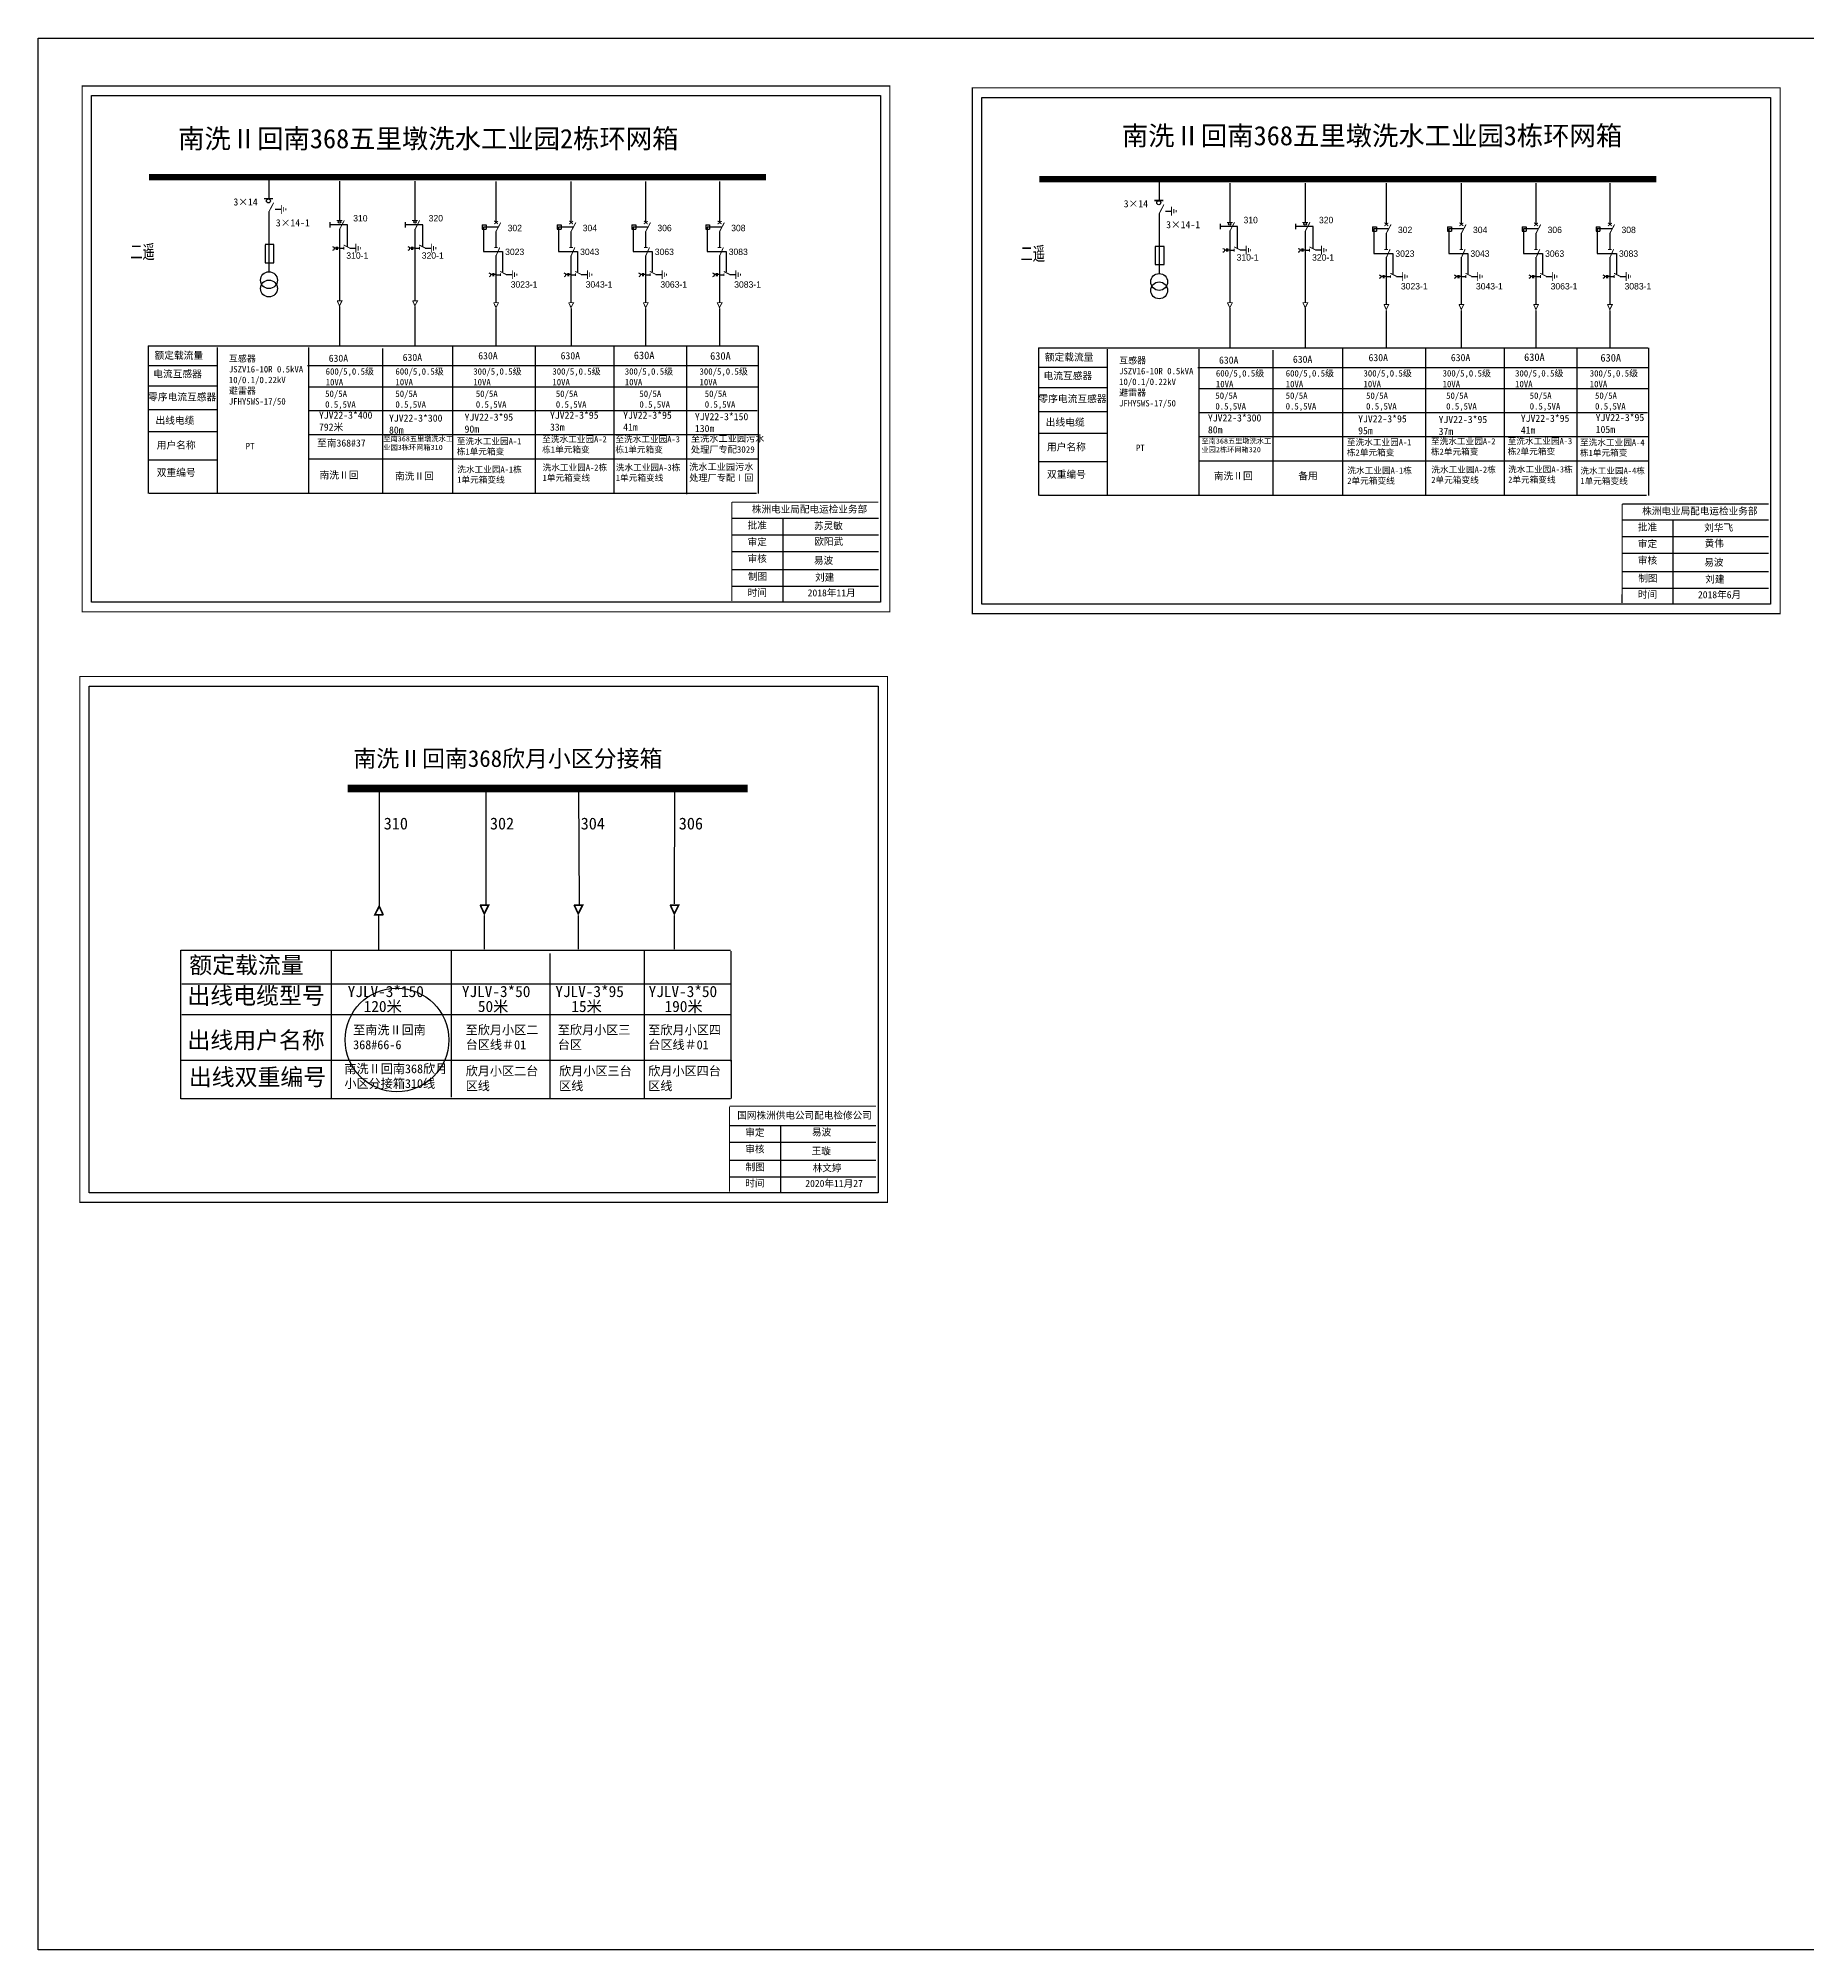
# Model space of a CAD drawing. Extents: x -194 to 226, y -192 to 105.
# Drawn here: x -194.2 to 80.7, y -191.9 to 105.1 of the extents above; entities that cross this region are included whole.
import ezdxf

# ---------------------------------------------------------------- set-up
doc = ezdxf.new("R2010")
doc.units = 0
doc.header["$LTSCALE"] = 0.774411
doc.linetypes.add('ACAD_ISO02W100', pattern=[15, 12, -3])
doc.linetypes.add('CENTER', pattern=[50.8, 31.75, -6.35, 6.35, -6.35])
doc.layers.get('0').update_dxf_attribs({"linetype": 'CONTINUOUS'})
for name, color, linetype in [('1', 7, 'CONTINUOUS'), ('2', 7, 'CONTINUOUS'), ('3', 7, 'CONTINUOUS')]:
    doc.layers.add(name, color=color, linetype=linetype)
doc.styles.add('HZ', font='')
doc.styles.add('hztxt_txtstyle_0.00_0_0', font='simkai.ttf')
doc.styles.add('hztxt_txtstyle_1.80_0_0', font='', dxfattribs={"height": 1.8, "bigfont": 'hztxt.shx'})
doc.styles.add('hztxt_txtstyle_2.70_0_0', font='simkai.ttf', dxfattribs={"height": 2.7})
doc.styles.get("Standard").update_dxf_attribs({"font": '', "height": 2.5})
doc.styles.add('字体', font='', dxfattribs={"height": 2.5})
doc.styles.add('宋体', font='', dxfattribs={"width": 0.65})
doc.styles.get('HZ').set_extended_font_data('楷体_GB2312')
doc.styles.get('hztxt_txtstyle_1.80_0_0').set_extended_font_data('hztxt')
doc.styles.get('Standard').set_extended_font_data('SimSun')
doc.styles.get('字体').set_extended_font_data('SimSun')
doc.styles.get('宋体').set_extended_font_data('SimSun')

# ---------------------------------------------------------------- blocks, each defined once
blk = doc.blocks.new('JD')
for points in [[(-2, 0.2), (-2, -0.2), (2, 0.2), (2, -0.2)], [(1, -1.2), (1, -0.8), (-1, -1.2), (-1, -0.8)], [(-0.5, -1.8), (-0.5, -2.2), (0.5, -1.8), (0.5, -2.2)]]:
    blk.add_trace(points)

msp = doc.modelspace()

# ---------------------------------------------------------------- linework, layer by layer
at = {"color": 0}
for p, q in [((-194.22, 105.09), (225.78, 105.09)), ((-158.41, 83.48), (-158.41, 80.19)), ((-20.1, 83.2), (-20.1, 79.91)), ((-147.42, 82.88), (-147.42, 76.77)), ((-135.7, 82.88), (-135.7, 76.77)), ((-123.12, 82.85), (-123.12, 76.43)), ((-111.46, 82.85), (-111.46, 76.43)), ((-99.86, 82.85), (-99.86, 76.43)), ((-88.38, 82.85), (-88.38, 76.43)), ((-9.12, 82.59), (-9.12, 76.48)), ((2.6, 82.59), (2.6, 76.48)), ((15.19, 82.56), (15.19, 76.14)), ((26.85, 82.56), (26.85, 76.14)), ((38.45, 82.56), (38.45, 76.14)), ((49.92, 82.56), (49.92, 76.14)), ((-158.39, 78.16), (-158.39, 68.83)), ((-157.41, 78.53), (-156.47, 78.53)), ((-20.08, 77.87), (-20.08, 68.55)), ((-19.1, 78.24), (-18.16, 78.24)), ((-147.42, 75.41), (-147.42, 64.3)), ((-135.7, 75.41), (-135.7, 64.3)), ((-125.25, 76.08), (-124.65, 76.08)), ((-125.25, 76.08), (-125.25, 75.42)), ((-125.25, 75.42), (-124.65, 75.42)), ((-124.65, 76.08), (-124.65, 75.42)), ((-123.12, 75.07), (-123.12, 72.59)), ((-113.59, 76.08), (-112.99, 76.08)), ((-113.59, 76.08), (-113.59, 75.42)), ((-113.59, 75.42), (-112.99, 75.42)), ((-112.99, 76.08), (-112.99, 75.42)), ((-111.46, 75.07), (-111.46, 72.59)), ((-101.99, 76.08), (-101.39, 76.08)), ((-101.99, 76.08), (-101.99, 75.42)), ((-101.99, 75.42), (-101.39, 75.42)), ((-101.39, 76.08), (-101.39, 75.42)), ((-99.86, 75.07), (-99.86, 72.59)), ((-90.51, 76.08), (-89.92, 76.08)), ((-90.51, 76.08), (-90.51, 75.42)), ((-90.51, 75.42), (-89.92, 75.42)), ((-89.92, 76.08), (-89.92, 75.42)), ((-88.38, 75.07), (-88.38, 72.59)), ((-9.12, 75.12), (-9.12, 64.02)), ((2.6, 75.12), (2.6, 64.02)), ((13.06, 75.8), (13.66, 75.8)), ((13.06, 75.8), (13.06, 75.13)), ((13.06, 75.13), (13.66, 75.13)), ((13.66, 75.8), (13.66, 75.13)), ((15.19, 74.78), (15.19, 72.31)), ((24.72, 75.8), (25.32, 75.8)), ((24.72, 75.8), (24.72, 75.13)), ((24.72, 75.13), (25.32, 75.13)), ((25.32, 75.8), (25.32, 75.13)), ((26.85, 74.78), (26.85, 72.31)), ((36.32, 75.8), (36.91, 75.8)), ((36.32, 75.8), (36.32, 75.13)), ((36.32, 75.13), (36.91, 75.13)), ((36.91, 75.8), (36.91, 75.13)), ((38.45, 74.78), (38.45, 72.31)), ((47.79, 75.8), (48.39, 75.8)), ((47.79, 75.8), (47.79, 75.13)), ((47.79, 75.13), (48.39, 75.13)), ((48.39, 75.8), (48.39, 75.13)), ((49.92, 74.78), (49.92, 72.31)), ((-147.42, 72.46), (-146.73, 72.46)), ((-145.83, 72.48), (-144.89, 72.48)), ((-135.7, 72.46), (-135.01, 72.46)), ((-134.11, 72.48), (-133.17, 72.48)), ((-123.12, 71.35), (-123.12, 64.05)), ((-111.46, 71.35), (-111.46, 64.05)), ((-99.86, 71.35), (-99.86, 64.05)), ((-88.38, 71.35), (-88.38, 64.05)), ((-9.12, 72.17), (-8.42, 72.17)), ((-7.52, 72.19), (-6.58, 72.19)), ((2.6, 72.17), (3.29, 72.17)), ((4.2, 72.19), (5.14, 72.19)), ((-123.12, 68.35), (-122.43, 68.35)), ((-121.52, 68.37), (-120.58, 68.37)), ((-111.46, 68.35), (-110.77, 68.35)), ((-109.86, 68.37), (-108.92, 68.37)), ((-99.86, 68.35), (-99.17, 68.35)), ((-98.27, 68.37), (-97.33, 68.37)), ((-88.38, 68.35), (-87.69, 68.35)), ((-86.79, 68.37), (-85.85, 68.37)), ((15.19, 71.07), (15.19, 63.76)), ((26.85, 71.07), (26.85, 63.76)), ((38.45, 71.07), (38.45, 63.76)), ((49.92, 71.07), (49.92, 63.76)), ((15.19, 68.07), (15.88, 68.07)), ((16.78, 68.09), (17.72, 68.09)), ((26.85, 68.07), (27.54, 68.07)), ((28.44, 68.09), (29.38, 68.09)), ((38.45, 68.07), (39.14, 68.07)), ((40.04, 68.09), (40.98, 68.09)), ((49.92, 68.07), (50.61, 68.07)), ((51.52, 68.09), (52.46, 68.09)), ((-166.35, 54.2), (-177.05, 54.2)), ((-28.04, 53.92), (-38.75, 53.92)), ((-166.39, 51.05), (-177.09, 51.05)), ((-28.08, 50.77), (-38.79, 50.77)), ((-166.39, 47.34), (-177.09, 47.34)), ((-28.08, 47.05), (-38.79, 47.05)), ((-166.43, 43.95), (-177.13, 43.95)), ((-28.12, 43.66), (-38.83, 43.66)), ((-166.39, 39.54), (-177.09, 39.54)), ((-28.08, 39.25), (-38.79, 39.25))]:
    msp.add_line(p, q, dxfattribs=at)
for p, q in [((-194.22, -191.91), (-194.22, 105.09)), ((-141.25, -11.63), (-141.25, -29.64)), ((-124.71, -11.74), (-124.71, -29.56)), ((-110.28, -11.74), (-110.21, -29.47)), ((-95.4, -11.74), (-95.44, -29.38)), ((-172.08, -36.58), (-86.69, -36.58)), ((-172.08, -53.73), (-172.08, -36.58)), ((-148.74, -36.58), (-148.74, -59.67)), ((-130.07, -36.74), (-130.07, -59.43)), ((-114.73, -37.12), (-114.73, -59.65)), ((-100.07, -36.78), (-100.07, -59.68)), ((-86.65, -36.78), (-86.65, -53.92)), ((-171.91, -41.83), (-86.69, -41.83)), ((-171.91, -46.62), (-86.69, -46.62)), ((-172.08, -59.68), (-172.08, -53.71)), ((-86.69, -53.73), (-172.08, -53.73)), ((-86.69, -59.68), (-172.08, -59.68)), ((225.78, -191.91), (-194.22, -191.91))]:
    msp.add_line(p, q)
at = {"color": 0, "linetype": 'ACAD_ISO02W100'}
for p, q in [((-122.82, 75.74), (-125.06, 75.74)), ((-125.06, 75.74), (-125.06, 71.93)), ((-111.16, 75.74), (-113.4, 75.74)), ((-113.4, 75.74), (-113.4, 71.93)), ((-99.56, 75.74), (-101.8, 75.74)), ((-101.8, 75.74), (-101.8, 71.93)), ((-88.08, 75.74), (-90.32, 75.74)), ((-90.32, 75.74), (-90.32, 71.93)), ((15.49, 75.45), (13.25, 75.45)), ((13.25, 75.45), (13.25, 71.64)), ((27.15, 75.45), (24.91, 75.45)), ((24.91, 75.45), (24.91, 71.64)), ((38.75, 75.45), (36.51, 75.45)), ((36.51, 75.45), (36.51, 71.64)), ((50.22, 75.45), (47.98, 75.45)), ((47.98, 75.45), (47.98, 71.64)), ((-125.06, 71.93), (-122.1, 71.93)), ((-122.1, 71.93), (-122.1, 68.78)), ((-113.4, 71.93), (-110.44, 71.93)), ((-110.44, 71.93), (-110.44, 68.78)), ((-101.8, 71.93), (-98.85, 71.93)), ((-98.85, 71.93), (-98.85, 68.78)), ((-90.32, 71.93), (-87.37, 71.93)), ((-87.37, 71.93), (-87.37, 68.78)), ((13.25, 71.64), (16.2, 71.64)), ((16.2, 71.64), (16.2, 68.5)), ((24.91, 71.64), (27.86, 71.64)), ((27.86, 71.64), (27.86, 68.5)), ((36.51, 71.64), (39.46, 71.64)), ((39.46, 71.64), (39.46, 68.5)), ((47.98, 71.64), (50.94, 71.64)), ((50.94, 71.64), (50.94, 68.5))]:
    msp.add_line(p, q, dxfattribs=at)
at = {"color": 0, "linetype": 'CENTER'}
for p, q in [((-147.42, 63.41), (-147.42, 57.27)), ((-135.7, 63.41), (-135.7, 57.27)), ((-123.11, 63.07), (-123.11, 57.3)), ((-111.45, 63.07), (-111.45, 57.3)), ((-99.86, 63.07), (-99.86, 57.3)), ((-88.38, 63.07), (-88.38, 57.3)), ((-9.11, 63.12), (-9.11, 56.98)), ((2.61, 63.12), (2.61, 56.98)), ((15.19, 62.78), (15.19, 57.02)), ((26.85, 62.78), (26.85, 57.02)), ((38.45, 62.78), (38.45, 57.02)), ((49.93, 62.78), (49.93, 57.02))]:
    msp.add_line(p, q, dxfattribs=at)
at = {"color": 0, "linetype": 'Continuous'}
for p, q in [((-177.12, 57.28), (-82.45, 57.28)), ((-177.07, 34.34), (-177.07, 57.28)), ((-166.45, 57.04), (-166.45, 34.35)), ((-152.24, 57.04), (-152.24, 34.35)), ((-140.72, 56.89), (-140.72, 34.36)), ((-129.89, 57.24), (-129.89, 34.35)), ((-117, 57.24), (-117, 34.35)), ((-104.8, 57.23), (-104.8, 34.33)), ((-93.53, 57.15), (-93.53, 34.25)), ((-82.4, 57.27), (-82.4, 34.33)), ((-38.81, 57), (55.85, 57)), ((-38.77, 34.06), (-38.77, 57)), ((-28.14, 56.75), (-28.14, 34.06)), ((-13.93, 56.75), (-13.93, 34.06)), ((-2.41, 56.6), (-2.41, 34.07)), ((8.41, 56.96), (8.41, 34.06)), ((21.31, 56.96), (21.31, 34.06)), ((33.51, 56.94), (33.51, 34.04)), ((44.78, 56.86), (44.78, 33.97)), ((55.91, 56.98), (55.91, 34.04)), ((-152.41, 54.22), (-82.42, 54.22)), ((-14.1, 53.93), (55.89, 53.93)), ((-152.24, 50.92), (-82.4, 50.92)), ((-13.93, 50.64), (55.91, 50.64)), ((-152.24, 47.24), (-82.51, 47.24)), ((-13.93, 46.96), (55.79, 46.96)), ((-152.24, 43.51), (-82.32, 43.51)), ((-13.93, 43.23), (55.98, 43.23)), ((-152.24, 39.72), (-82.42, 39.72)), ((-13.93, 39.43), (55.89, 39.43)), ((-82.66, 34.34), (-177, 34.34)), ((55.64, 34.06), (-38.69, 34.06)), ((-86.46, 30.53), (-63.71, 30.53)), ((-78.57, 30.53), (-78.57, 17.6)), ((51.85, 30.25), (74.6, 30.25)), ((59.74, 30.25), (59.74, 17.31)), ((-86.46, 27.94), (-63.71, 27.94)), ((51.85, 27.65), (74.6, 27.65)), ((-86.46, 25.35), (-63.71, 25.35)), ((51.85, 25.06), (74.6, 25.06)), ((-86.46, 22.52), (-63.71, 22.52)), ((51.85, 22.23), (74.6, 22.23)), ((-86.46, 19.93), (-63.71, 19.93)), ((51.85, 19.64), (74.6, 19.64)), ((-86.83, -63.82, 0.01), (-64.08, -63.82, 0.01)), ((-78.93, -63.82, 0.01), (-78.93, -74.15, 0.01)), ((-86.83, -66.41, 0.01), (-64.08, -66.41, 0.01)), ((-86.83, -69.23, 0.01), (-64.08, -69.23, 0.01)), ((-86.83, -71.83, 0.01), (-64.08, -71.83, 0.01))]:
    msp.add_line(p, q, dxfattribs=at)
at = {"linetype": 'CENTER'}
for p, q in [((-141.35, -31.27), (-141.35, -36.51)), ((-124.93, -31.23), (-124.93, -36.47)), ((-110.33, -31.23), (-110.33, -36.47)), ((-95.41, -31.23), (-95.41, -36.47))]:
    msp.add_line(p, q, dxfattribs=at)
at = {"linetype": 'Continuous'}
msp.add_line((-86.6, -53.71), (-86.6, -59.67), dxfattribs=at)
at = {"color": 0, "linetype": 'Continuous', "const_width": 0.182}
for points in [[(-187.4, 97.66), (-61.92, 97.66), (-61.92, 15.96), (-187.4, 15.96)], [(-49.1, 97.38), (76.39, 97.38), (76.39, 15.67), (-49.1, 15.67)]]:
    msp.add_lwpolyline(points, close=True, dxfattribs=at)
at = {"color": 0, "linetype": 'Continuous'}
for points in [[(-185.93, 96.19), (-63.4, 96.19), (-63.4, 17.44), (-185.93, 17.44)], [(-47.62, 95.9), (74.91, 95.9), (74.91, 17.15), (-47.62, 17.15)]]:
    msp.add_lwpolyline(points, close=True, dxfattribs=at)
at = {"color": 0}
for points, const_width in [([(-177, 83.48), (-81.15, 83.48)], 0.998), ([(-38.69, 83.2), (57.15, 83.2)], 0.998), ([(-159.16, 80.15), (-157.76, 80.15)], 0.238), ([(-158.39, 78.12), (-157.64, 79.54)], 0.15), ([(-20.85, 79.86), (-19.45, 79.86)], 0.238), ([(-20.08, 77.83), (-19.34, 79.25)], 0.15), ([(-147.86, 76.75), (-146.98, 76.75)], 0.15), ([(-147.42, 75.37), (-146.67, 76.79)], 0.15), ([(-136.15, 76.75), (-135.26, 76.75)], 0.15), ([(-135.7, 75.37), (-134.96, 76.79)], 0.15), ([(-123.4, 76.21), (-122.79, 76.66)], 0.15), ([(-123.4, 76.71), (-122.81, 76.22)], 0.15), ([(-123.12, 75.03), (-122.37, 76.45)], 0.15), ([(-111.74, 76.21), (-111.13, 76.66)], 0.15), ([(-111.74, 76.71), (-111.15, 76.22)], 0.15), ([(-111.46, 75.03), (-110.71, 76.45)], 0.15), ([(-100.15, 76.21), (-99.54, 76.66)], 0.15), ([(-100.14, 76.71), (-99.55, 76.22)], 0.15), ([(-99.86, 75.03), (-99.11, 76.45)], 0.15), ([(-88.66, 76.71), (-88.08, 76.22)], 0.15), ([(-88.67, 76.21), (-88.06, 76.66)], 0.15), ([(-88.38, 75.03), (-87.63, 76.45)], 0.15), ([(-9.56, 76.46), (-8.67, 76.46)], 0.15), ([(-9.12, 75.08), (-8.37, 76.5)], 0.15), ([(2.16, 76.46), (3.04, 76.46)], 0.15), ([(2.6, 75.08), (3.35, 76.5)], 0.15), ([(14.91, 75.92), (15.51, 76.38)], 0.15), ([(14.91, 76.42), (15.5, 75.93)], 0.15), ([(15.19, 74.74), (15.94, 76.16)], 0.15), ([(26.57, 76.42), (27.16, 75.93)], 0.15), ([(26.56, 75.92), (27.17, 76.38)], 0.15), ([(26.85, 74.74), (27.6, 76.16)], 0.15), ([(38.17, 76.42), (38.75, 75.93)], 0.15), ([(38.16, 75.92), (38.77, 76.38)], 0.15), ([(38.45, 74.74), (39.2, 76.16)], 0.15), ([(49.64, 75.92), (50.25, 76.38)], 0.15), ([(49.64, 76.42), (50.23, 75.93)], 0.15), ([(49.92, 74.74), (50.67, 76.16)], 0.15), ([(-146.77, 72.96), (-145.77, 72.46)], 0.15), ([(-146.73, 72.69), (-146.73, 72.23)], 0.15), ([(-135.05, 72.96), (-134.05, 72.46)], 0.15), ([(-135.01, 72.69), (-135.01, 72.23)], 0.15), ([(-123.39, 72.55), (-122.83, 72.55)], 0.15), ([(-123.15, 71.17), (-122.52, 72.58)], 0.15), ([(-111.73, 72.55), (-111.17, 72.55)], 0.15), ([(-111.49, 71.17), (-110.86, 72.58)], 0.15), ([(-100.13, 72.55), (-99.57, 72.55)], 0.15), ([(-99.89, 71.17), (-99.26, 72.58)], 0.15), ([(-88.65, 72.55), (-88.1, 72.55)], 0.15), ([(-88.41, 71.17), (-87.78, 72.58)], 0.15), ([(-8.46, 72.67), (-7.46, 72.17)], 0.15), ([(-8.42, 72.4), (-8.42, 71.94)], 0.15), ([(3.26, 72.67), (4.25, 72.17)], 0.15), ([(3.29, 72.4), (3.29, 71.94)], 0.15), ([(14.92, 72.27), (15.48, 72.27)], 0.15), ([(15.16, 70.89), (15.79, 72.3)], 0.15), ([(26.58, 72.27), (27.13, 72.27)], 0.15), ([(26.82, 70.89), (27.45, 72.3)], 0.15), ([(38.18, 72.27), (38.73, 72.27)], 0.15), ([(38.42, 70.89), (39.05, 72.3)], 0.15), ([(49.65, 72.27), (50.21, 72.27)], 0.15), ([(49.89, 70.89), (50.52, 72.3)], 0.15), ([(-122.46, 68.85), (-121.47, 68.35)], 0.15), ([(-122.43, 68.58), (-122.43, 68.12)], 0.15), ([(-110.81, 68.85), (-109.81, 68.35)], 0.15), ([(-110.77, 68.58), (-110.77, 68.12)], 0.15), ([(-99.21, 68.85), (-98.21, 68.35)], 0.15), ([(-99.17, 68.58), (-99.17, 68.12)], 0.15), ([(-87.73, 68.85), (-86.73, 68.35)], 0.15), ([(-87.69, 68.58), (-87.69, 68.12)], 0.15), ([(15.84, 68.57), (16.84, 68.07)], 0.15), ([(15.88, 68.3), (15.88, 67.84)], 0.15), ([(27.5, 68.57), (28.5, 68.07)], 0.15), ([(27.54, 68.3), (27.54, 67.84)], 0.15), ([(39.1, 68.57), (40.1, 68.07)], 0.15), ([(39.14, 68.3), (39.14, 67.84)], 0.15), ([(50.58, 68.57), (51.57, 68.07)], 0.15), ([(50.61, 68.3), (50.61, 67.84)], 0.15), ([(-147.79, 64.28), (-147.03, 64.28), (-147.42, 63.51), (-147.78, 64.3)], 0.15), ([(-136.07, 64.28), (-135.31, 64.28), (-135.7, 63.51), (-136.06, 64.3)], 0.15), ([(-123.48, 64), (-122.72, 64), (-123.11, 63.23), (-123.48, 64.02)], 0.15), ([(-111.83, 64), (-111.06, 64), (-111.45, 63.23), (-111.82, 64.02)], 0.15), ([(-100.23, 64), (-99.47, 64), (-99.86, 63.23), (-100.22, 64.02)], 0.15), ([(-88.75, 64), (-87.99, 64), (-88.38, 63.23), (-88.74, 64.02)], 0.15), ([(-9.48, 64), (-8.72, 64), (-9.11, 63.22), (-9.48, 64.01)], 0.15), ([(2.23, 64), (3, 64), (2.61, 63.22), (2.24, 64.01)], 0.15), ([(14.82, 63.72), (15.58, 63.72), (15.19, 62.94), (14.83, 63.73)], 0.15), ([(26.48, 63.72), (27.24, 63.72), (26.85, 62.94), (26.49, 63.73)], 0.15), ([(38.08, 63.72), (38.84, 63.72), (38.45, 62.94), (38.09, 63.73)], 0.15), ([(49.55, 63.72), (50.32, 63.72), (49.93, 62.94), (49.56, 63.73)], 0.15)]:
    msp.add_lwpolyline(points, dxfattribs=dict(at, const_width=const_width))
for points in [[(-148.93, 76.52), (-148.93, 75.69)], [(-137.21, 76.52), (-137.21, 75.69)], [(-10.63, 76.24), (-10.63, 75.4)], [(1.09, 76.24), (1.09, 75.4)], [(-158.98, 72.99), (-158.98, 70.19), (-157.6, 70.19), (-157.6, 73.03), (-158.98, 73.03)], [(-147.93, 72.47), (-148.24, 72.47)], [(-147.93, 72.68), (-147.93, 72.22)], [(-147.79, 72.68), (-147.79, 72.22)], [(-147.42, 72.47), (-147.79, 72.47)], [(-136.21, 72.47), (-136.52, 72.47)], [(-136.21, 72.68), (-136.21, 72.22)], [(-136.07, 72.68), (-136.07, 72.22)], [(-135.71, 72.47), (-136.07, 72.47)], [(-20.68, 72.71), (-20.68, 69.91), (-19.29, 69.91), (-19.29, 72.74), (-20.68, 72.74)], [(-9.62, 72.18), (-9.94, 72.18)], [(-9.62, 72.39), (-9.62, 71.93)], [(-9.48, 72.39), (-9.48, 71.93)], [(-9.12, 72.18), (-9.48, 72.18)], [(2.1, 72.18), (1.78, 72.18)], [(2.1, 72.39), (2.1, 71.93)], [(2.24, 72.39), (2.24, 71.93)], [(2.6, 72.18), (2.24, 72.18)], [(-123.62, 68.36), (-123.94, 68.36)], [(-123.62, 68.57), (-123.62, 68.12)], [(-123.48, 68.57), (-123.48, 68.12)], [(-123.12, 68.36), (-123.48, 68.36)], [(-111.96, 68.36), (-112.28, 68.36)], [(-111.96, 68.57), (-111.96, 68.12)], [(-111.82, 68.57), (-111.82, 68.12)], [(-111.46, 68.36), (-111.82, 68.36)], [(-100.36, 68.36), (-100.68, 68.36)], [(-100.36, 68.57), (-100.36, 68.12)], [(-100.22, 68.57), (-100.22, 68.12)], [(-99.86, 68.36), (-100.22, 68.36)], [(-88.89, 68.36), (-89.2, 68.36)], [(-88.89, 68.57), (-88.89, 68.12)], [(-88.75, 68.57), (-88.75, 68.12)], [(-88.39, 68.36), (-88.75, 68.36)], [(14.69, 68.08), (14.37, 68.08)], [(14.69, 68.29), (14.69, 67.83)], [(14.83, 68.29), (14.83, 67.83)], [(15.19, 68.08), (14.83, 68.08)], [(26.34, 68.08), (26.03, 68.08)], [(26.34, 68.29), (26.34, 67.83)], [(26.48, 68.29), (26.48, 67.83)], [(26.85, 68.08), (26.48, 68.08)], [(37.94, 68.08), (37.63, 68.08)], [(37.94, 68.29), (37.94, 67.83)], [(38.08, 68.29), (38.08, 67.83)], [(38.44, 68.08), (38.08, 68.08)], [(49.42, 68.08), (49.1, 68.08)], [(49.42, 68.29), (49.42, 67.83)], [(49.56, 68.29), (49.56, 67.83)], [(49.92, 68.08), (49.56, 68.08)]]:
    msp.add_lwpolyline(points, dxfattribs=at)
at = {"color": 0, "linetype": 'ACAD_ISO02W100'}
for points in [[(-146.2, 72.69), (-146.2, 76.11), (-148.93, 76.11)], [(-134.48, 72.69), (-134.48, 76.11), (-137.21, 76.11)], [(-7.89, 72.41), (-7.89, 75.82), (-10.63, 75.82)], [(3.83, 72.41), (3.83, 75.82), (1.09, 75.82)]]:
    msp.add_lwpolyline(points, dxfattribs=at)
at = {"color": 0}
for points in [[(-148.51, 72.72, -0.877934), (-148.5, 72.12)], [(-136.79, 72.72, -0.877934), (-136.78, 72.12)], [(-10.2, 72.44, -0.877934), (-10.19, 71.83)], [(1.51, 72.44, -0.877934), (1.53, 71.83)], [(-124.2, 68.62, -0.877934), (-124.19, 68.01)], [(-112.55, 68.62, -0.877934), (-112.53, 68.01)], [(-100.95, 68.62, -0.877934), (-100.94, 68.01)], [(-89.47, 68.62, -0.877934), (-89.46, 68.01)], [(14.1, 68.33, -0.877934), (14.11, 67.73)], [(25.76, 68.33, -0.877934), (25.77, 67.73)], [(37.36, 68.33, -0.877934), (37.37, 67.73)], [(48.84, 68.33, -0.877934), (48.85, 67.73)]]:
    msp.add_lwpolyline(points, format="xyb", dxfattribs=at)
at = {"color": 0, "linetype": 'Continuous', "const_width": 0.182}
for points in [[(-86.46, 33.01), (-86.48, 17.64)], [(-86.46, 33.01), (-63.71, 33.01)], [(51.85, 32.73), (51.83, 17.36)], [(51.85, 32.73), (74.6, 32.73)], [(-86.83, -60.84), (-64.08, -60.84)]]:
    msp.add_lwpolyline(points, dxfattribs=at)
at = {"color": 0, "linetype": 'Continuous', "const_width": 0.182, "elevation": 0.01}
msp.add_lwpolyline([(-187.77, 5.91), (-62.29, 5.91), (-62.29, -75.79), (-187.77, -75.79)], close=True, dxfattribs=at)
at = {"color": 0, "linetype": 'Continuous', "elevation": 0.01}
msp.add_lwpolyline([(-186.29, 4.43), (-63.76, 4.43), (-63.76, -74.32), (-186.29, -74.32)], close=True, dxfattribs=at)
at = {"const_width": 0.261}
for points in [[(-140.6, -31.12), (-141.93, -31.12), (-141.25, -29.78), (-140.62, -31.15)], [(-125.57, -29.6), (-124.25, -29.6), (-124.93, -30.95), (-125.56, -29.58)], [(-110.98, -29.6), (-109.65, -29.6), (-110.33, -30.95), (-110.97, -29.58)], [(-96.06, -29.6), (-94.73, -29.6), (-95.41, -30.95), (-96.04, -29.58)]]:
    msp.add_lwpolyline(points, dxfattribs=at)
at = {"color": 0, "linetype": 'Continuous', "const_width": 0.182, "elevation": 0.01}
msp.add_lwpolyline([(-86.83, -60.92), (-86.84, -74.11)], dxfattribs=at)
at = {"color": 0}
for centre, radius in [((-158.46, 79.81), 0.305), ((-20.15, 79.53), 0.305), ((-147.42, 76.54), 0.192), ((-135.7, 76.54), 0.192), ((-9.12, 76.25), 0.192), ((2.6, 76.25), 0.192)]:
    msp.add_circle(centre, radius, dxfattribs=at)
at = {"color": 1, "linetype": 'Continuous'}
msp.add_circle((-138.5, -50.55), 8.05, dxfattribs=at)
at = {"layer": '1', "const_width": 1.15}
msp.add_lwpolyline([(-146.13, -11.49), (-84.03, -11.49)], dxfattribs=at)
at = {"layer": '2', "color": 0}
for centre in [(-158.38, 67.5), (-20.08, 67.22), (-158.38, 66.2), (-20.08, 65.91)]:
    msp.add_circle(centre, 1.31, dxfattribs=at)

# ---------------------------------------------------------------- block references
at = {"color": 0, "xscale": 0.3494655254594932, "yscale": 0.3494655254594932, "zscale": 0.3494655254595134, "rotation": 90}
for p in [(-156.45, 78.5), (-18.15, 78.22), (-144.88, 72.45), (-133.16, 72.45), (-6.57, 72.16), (5.15, 72.16), (-120.57, 68.35), (-108.91, 68.35), (-97.31, 68.35), (-85.84, 68.35), (17.74, 68.06), (29.4, 68.06), (40.99, 68.06), (52.47, 68.06)]:
    msp.add_blockref('JD', p, dxfattribs=at)

# ---------------------------------------------------------------- texts
at = {"color": 0, "linetype": 'Continuous', "style": 'hztxt_txtstyle_2.70_0_0'}
for s, p in [('3×14', (-163.9, 79.1)), ('3×14', (-25.59, 78.82)), ('3×14-1', (-157.31, 75.85)), ('3×14-1', (-19, 75.57))]:
    msp.add_text(s, height=1.109, dxfattribs=at).set_placement(p)
at = {"color": 0, "style": 'hztxt_txtstyle_1.80_0_0'}
for s, p in [('310', (-145.29, 76.62)), ('320', (-133.57, 76.62)), ('310', (-6.98, 76.34)), ('320', (4.74, 76.34)), ('302', (-121.3, 75.1)), ('304', (-109.64, 75.1)), ('306', (-98.04, 75.1)), ('308', (-86.57, 75.1)), ('302', (17.01, 74.81)), ('304', (28.67, 74.81)), ('306', (40.26, 74.81)), ('308', (51.74, 74.81)), ('310-1', (-146.36, 70.82)), ('320-1', (-134.64, 70.82)), ('3023', (-121.69, 71.4)), ('3043', (-110.04, 71.4)), ('3063', (-98.44, 71.4)), ('3083', (-86.96, 71.4)), ('310-1', (-8.05, 70.53)), ('320-1', (3.67, 70.53)), ('3023', (16.61, 71.12)), ('3043', (28.27, 71.12)), ('3063', (39.87, 71.12)), ('3083', (51.35, 71.12)), ('3023-1', (-120.83, 66.33)), ('3043-1', (-109.18, 66.33)), ('3063-1', (-97.58, 66.33)), ('3083-1', (-86.1, 66.33)), ('3023-1', (17.47, 66.05)), ('3043-1', (29.13, 66.05)), ('3063-1', (40.73, 66.05)), ('3083-1', (52.21, 66.05))]:
    msp.add_text(s, height=0.998, dxfattribs=at).set_placement(p)
at = {"style": 'HZ'}
for s, height, p in [('南洗Ⅱ回南368欣月小区分接箱', 2.6082, (-145.27, -8.13)), ('额定载流量', 2.608, (-170.77, -40.21)), ('出线电缆型号', 2.608, (-171.05, -44.98)), ('出线用户名称', 2.608, (-171.05, -51.88)), ('出线双重编号', 2.608, (-170.83, -57.62))]:
    msp.add_text(s, height=height, dxfattribs=at).set_placement(p)
at = {"linetype": 'Continuous'}
for s, p in [('310', (-140.55, -17.85)), ('302', (-124.05, -17.85)), ('304', (-109.95, -17.85)), ('306', (-94.71, -17.85))]:
    msp.add_text(s, height=1.842, dxfattribs=at).set_placement(p)
for s, p in [('YJLV-3*150', (-146.15, -43.89)), ('120米', (-143.66, -46.21)), ('YJLV-3*50', (-128.41, -43.89)), ('50米', (-125.92, -46.21)), ('YJLV-3*95', (-113.89, -43.89)), ('15米', (-111.4, -46.21)), ('YJLV-3*50', (-99.4, -43.89)), ('190米', (-96.92, -46.21))]:
    msp.add_text(s, height=1.739).set_placement(p)
at = {"color": 0, "linetype": 'Continuous', "attachment_point": 1}
for s, insert, char_height, width, style in [('南洗Ⅱ回南368五里墩洗水工业园2栋环网箱', (-172.49, 90.99), 3, 90.5642, '字体'), ('南洗Ⅱ回南368五里墩洗水工业园3栋环网箱', (-25.88, 91.45), 3, 90.5642, '字体'), ('{\\fSimSun|b0|i0|c134|p2;额定载流量}', (-176.17, 56.37), 1.1094, 17.8852, 'hztxt_txtstyle_2.70_0_0'), ('{\\fSimSun|b0|i0|c134|p2;电流互感器}', (-176.36, 53.49), 1.1094, 17.8852, 'hztxt_txtstyle_2.70_0_0'), ('\\A1;{\\fSimSun|b0|i0|c134|p2;互感器\\PJSZV16-10R 0.5kVA\\P10/0.1/0.22kV\\P避雷器\\PJFHY5WS-17/50}', (-164.61, 55.82), 0.9985, 18.4113, 'hztxt_txtstyle_2.70_0_0'), ('\\A1;{\\fSimSun|b0|i0|c134|p2;600/5,0.5级\\P10VA}', (-149.57, 53.81), 0.9985, 18.4113, 'hztxt_txtstyle_2.70_0_0'), ('{\\fSimSun|b0|i0|c134|p2;630A}', (-149.1, 55.92), 1.1094, 17.8852, 'hztxt_txtstyle_2.70_0_0'), ('\\A1;{\\fSimSun|b0|i0|c134|p2;600/5,0.5级\\P10VA}', (-138.73, 53.81), 0.9985, 18.4113, 'hztxt_txtstyle_2.70_0_0'), ('{\\fSimSun|b0|i0|c134|p2;630A}', (-137.61, 56.05), 1.1094, 17.8852, 'hztxt_txtstyle_2.70_0_0'), ('\\A1;{\\fSimSun|b0|i0|c134|p2;300/5,0.5级\\P10VA}', (-126.64, 53.81), 0.9985, 18.4113, 'hztxt_txtstyle_2.70_0_0'), ('{\\fSimSun|b0|i0|c134|p2;630A}', (-125.87, 56.31), 1.1094, 17.8852, 'hztxt_txtstyle_2.70_0_0'), ('\\A1;{\\fSimSun|b0|i0|c134|p2;300/5,0.5级\\P10VA}', (-114.35, 53.81), 0.9985, 18.4113, 'hztxt_txtstyle_2.70_0_0'), ('{\\fSimSun|b0|i0|c134|p2;630A}', (-113.07, 56.31), 1.1094, 17.8852, 'hztxt_txtstyle_2.70_0_0'), ('\\A1;{\\fSimSun|b0|i0|c134|p2;300/5,0.5级\\P10VA}', (-103.1, 53.81), 0.9985, 18.4113, 'hztxt_txtstyle_2.70_0_0'), ('{\\fSimSun|b0|i0|c134|p2;630A}', (-101.69, 56.4), 1.1757, 9.454, 'hztxt_txtstyle_0.00_0_0'), ('\\A1;{\\fSimSun|b0|i0|c134|p2;300/5,0.5级\\P10VA}', (-91.49, 53.81), 0.9985, 18.4113, 'hztxt_txtstyle_2.70_0_0'), ('{\\fSimSun|b0|i0|c134|p2;630A}', (-89.84, 56.31), 1.1757, 9.454, 'hztxt_txtstyle_0.00_0_0'), ('{\\fSimSun|b0|i0|c134|p2;额定载流量}', (-37.86, 56.09), 1.1094, 17.8852, 'hztxt_txtstyle_2.70_0_0'), ('\\A1;{\\fSimSun|b0|i0|c134|p2;互感器\\PJSZV16-10R 0.5kVA\\P10/0.1/0.22kV\\P避雷器\\PJFHY5WS-17/50}', (-26.31, 55.53), 0.9985, 18.4113, 'hztxt_txtstyle_2.70_0_0'), ('\\A1;{\\fSimSun|b0|i0|c134|p2;600/5,0.5级\\P10VA}', (-11.27, 53.52), 0.9985, 18.4113, 'hztxt_txtstyle_2.70_0_0'), ('{\\fSimSun|b0|i0|c134|p2;630A}', (-10.79, 55.63), 1.1094, 17.8852, 'hztxt_txtstyle_2.70_0_0'), ('\\A1;{\\fSimSun|b0|i0|c134|p2;600/5,0.5级\\P10VA}', (-0.42, 53.52), 0.9985, 18.4113, 'hztxt_txtstyle_2.70_0_0'), ('{\\fSimSun|b0|i0|c134|p2;630A}', (0.69, 55.76), 1.1094, 17.8852, 'hztxt_txtstyle_2.70_0_0'), ('\\A1;{\\fSimSun|b0|i0|c134|p2;300/5,0.5级\\P10VA}', (11.66, 53.52), 0.9985, 18.4113, 'hztxt_txtstyle_2.70_0_0'), ('{\\fSimSun|b0|i0|c134|p2;630A}', (12.44, 56.02), 1.1094, 17.8852, 'hztxt_txtstyle_2.70_0_0'), ('\\A1;{\\fSimSun|b0|i0|c134|p2;300/5,0.5级\\P10VA}', (23.95, 53.52), 0.9985, 18.4113, 'hztxt_txtstyle_2.70_0_0'), ('{\\fSimSun|b0|i0|c134|p2;630A}', (25.23, 56.02), 1.1094, 17.8852, 'hztxt_txtstyle_2.70_0_0'), ('\\A1;{\\fSimSun|b0|i0|c134|p2;300/5,0.5级\\P10VA}', (35.21, 53.52), 0.9985, 18.4113, 'hztxt_txtstyle_2.70_0_0'), ('{\\fSimSun|b0|i0|c134|p2;630A}', (36.61, 56.12), 1.1757, 9.454, 'hztxt_txtstyle_0.00_0_0'), ('\\A1;{\\fSimSun|b0|i0|c134|p2;300/5,0.5级\\P10VA}', (46.81, 53.52), 0.9985, 18.4113, 'hztxt_txtstyle_2.70_0_0'), ('{\\fSimSun|b0|i0|c134|p2;630A}', (48.47, 56.02), 1.1757, 9.454, 'hztxt_txtstyle_0.00_0_0'), ('{\\fSimSun|b0|i0|c134|p2;电流互感器}', (-38.05, 53.2), 1.1094, 17.8852, 'hztxt_txtstyle_2.70_0_0'), ('{\\fSimSun|b0|i0|c134|p2;零序电流互感器}', (-177.15, 49.91), 1.1094, 17.8852, 'hztxt_txtstyle_2.70_0_0'), ('{\\fSimSun|b0|i0|c134|p2;50/5A\\P0.5,5VA}', (-149.65, 50.35), 0.9985, 17.8852, 'hztxt_txtstyle_2.70_0_0'), ('{\\fSimSun|b0|i0|c134|p2;50/5A\\P0.5,5VA}', (-138.74, 50.35), 0.9985, 17.8852, 'hztxt_txtstyle_2.70_0_0'), ('{\\fSimSun|b0|i0|c134|p2;50/5A\\P0.5,5VA}', (-126.24, 50.35), 0.9985, 17.8852, 'hztxt_txtstyle_2.70_0_0'), ('{\\fSimSun|b0|i0|c134|p2;50/5A\\P0.5,5VA}', (-113.81, 50.35), 0.9985, 17.8852, 'hztxt_txtstyle_2.70_0_0'), ('{\\fSimSun|b0|i0|c134|p2;50/5A\\P0.5,5VA}', (-100.83, 50.35), 0.9985, 17.8852, 'hztxt_txtstyle_2.70_0_0'), ('{\\fSimSun|b0|i0|c134|p2;50/5A\\P0.5,5VA}', (-90.68, 50.35), 0.9985, 17.8852, 'hztxt_txtstyle_2.70_0_0'), ('{\\fSimSun|b0|i0|c134|p2;零序电流互感器}', (-38.84, 49.62), 1.1094, 17.8852, 'hztxt_txtstyle_2.70_0_0'), ('{\\fSimSun|b0|i0|c134|p2;50/5A\\P0.5,5VA}', (-11.35, 50.06), 0.9985, 17.8852, 'hztxt_txtstyle_2.70_0_0'), ('{\\fSimSun|b0|i0|c134|p2;50/5A\\P0.5,5VA}', (-0.43, 50.06), 0.9985, 17.8852, 'hztxt_txtstyle_2.70_0_0'), ('{\\fSimSun|b0|i0|c134|p2;50/5A\\P0.5,5VA}', (12.06, 50.06), 0.9985, 17.8852, 'hztxt_txtstyle_2.70_0_0'), ('{\\fSimSun|b0|i0|c134|p2;50/5A\\P0.5,5VA}', (24.5, 50.06), 0.9985, 17.8852, 'hztxt_txtstyle_2.70_0_0'), ('{\\fSimSun|b0|i0|c134|p2;50/5A\\P0.5,5VA}', (37.48, 50.06), 0.9985, 17.8852, 'hztxt_txtstyle_2.70_0_0'), ('{\\fSimSun|b0|i0|c134|p2;50/5A\\P0.5,5VA}', (47.63, 50.06), 0.9985, 17.8852, 'hztxt_txtstyle_2.70_0_0'), ('{\\fSimSun|b0|i0|c134|p2;出线电缆}', (-176.01, 46.27), 1.1094, 17.8852, 'hztxt_txtstyle_2.70_0_0'), ('{\\fSimSun|b0|i0|c134|p2;YJV22-3*400\\P792米}', (-150.61, 47.08), 1.1094, 17.8852, 'hztxt_txtstyle_2.70_0_0'), ('{\\fSimSun|b0|i0|c134|p2;YJV22-3*300\\P80m}', (-139.73, 46.62), 1.1094, 17.8852, 'hztxt_txtstyle_2.70_0_0'), ('{\\fSimSun|b0|i0|c134|p2;YJV22-3*95\\P90m}', (-127.99, 46.77), 1.1094, 17.8852, 'hztxt_txtstyle_2.70_0_0'), ('{\\fSimSun|b0|i0|c134|p2;YJV22-3*95\\P33m}', (-114.72, 47.07), 1.1094, 17.8852, 'hztxt_txtstyle_2.70_0_0'), ('{\\fSimSun|b0|i0|c134|p2;YJV22-3*95\\P41m}', (-103.35, 47.07), 1.1094, 17.8852, 'hztxt_txtstyle_2.70_0_0'), ('{\\fSimSun|b0|i0|c134|p2;YJV22-3*150\\P130m}', (-92.21, 46.85), 1.1094, 17.8852, 'hztxt_txtstyle_2.70_0_0'), ('{\\fSimSun|b0|i0|c134|p2;出线电缆}', (-37.71, 45.98), 1.1094, 17.8852, 'hztxt_txtstyle_2.70_0_0'), ('{\\fSimSun|b0|i0|c134|p2;YJV22-3*300\\P80m}', (-12.51, 46.65), 1.1094, 17.8852, 'hztxt_txtstyle_2.70_0_0'), ('{\\fSimSun|b0|i0|c134|p2;YJV22-3*95\\P95m}', (10.83, 46.51), 1.1094, 17.8852, 'hztxt_txtstyle_2.70_0_0'), ('{\\fSimSun|b0|i0|c134|p2;YJV22-3*95\\P37m}', (23.33, 46.41), 1.1094, 17.8852, 'hztxt_txtstyle_2.70_0_0'), ('{\\fSimSun|b0|i0|c134|p2;YJV22-3*95\\P41m}', (36.1, 46.59), 1.1094, 17.8852, 'hztxt_txtstyle_2.70_0_0'), ('{\\fSimSun|b0|i0|c134|p2;YJV22-3*95\\P105m}', (47.73, 46.71), 1.1094, 17.8852, 'hztxt_txtstyle_2.70_0_0'), ('{\\fSimSun|b0|i0|c134|p2;用户名称}', (-175.82, 42.42), 1.1094, 17.8852, 'hztxt_txtstyle_2.70_0_0'), ('{\\fSimSun|b0|i0|c134|p2;PT}', (-162, 42.22), 1.0024, 7.7986, 'hztxt_txtstyle_0.00_0_0'), ('{\\fSimSun|b0|i0|c134|p2;至南368#37}', (-150.91, 42.75), 1.1094, 9.6036, 'hztxt_txtstyle_2.70_0_0'), ('{\\fSimSun|b0|i0|c134|p2;至南368五里墩洗水工业园3栋环网箱310}', (-140.61, 43.25), 0.8, 11.2806, 'hztxt_txtstyle_2.70_0_0'), ('{\\fSimSun|b0|i0|c134|p2;至洗水工业园A-1栋1单元箱变}', (-129.2, 42.96), 0.96, 10.2611, 'hztxt_txtstyle_2.70_0_0'), ('{\\fSimSun|b0|i0|c134|p2;至洗水工业园A-2栋1单元箱变}', (-115.93, 43.26), 0.96, 10.2611, 'hztxt_txtstyle_2.70_0_0'), ('{\\fSimSun|b0|i0|c134|p2;至洗水工业园A-3栋1单元箱变}', (-104.56, 43.26), 0.96, 10.2611, 'hztxt_txtstyle_2.70_0_0'), ('{\\fSimSun|b0|i0|c134|p2;至洗水工业园污水处理厂专配3029}', (-92.83, 43.4), 1.02, 11.6702, 'hztxt_txtstyle_2.70_0_0'), ('{\\fSimSun|b0|i0|c134|p2;用户名称}', (-37.52, 42.14), 1.1094, 17.8852, 'hztxt_txtstyle_2.70_0_0'), ('{\\fSimSun|b0|i0|c134|p2;PT}', (-23.69, 41.94), 1.0024, 7.7986, 'hztxt_txtstyle_0.00_0_0'), ('{\\fSimSun|b0|i0|c134|p2;至南368五里墩洗水工业园2栋环网箱320}', (-13.51, 42.9), 0.8, 11.2806, 'hztxt_txtstyle_2.70_0_0'), ('{\\fSimSun|b0|i0|c134|p2;至洗水工业园A-1栋2单元箱变}', (9.08, 42.8), 0.96, 10.2611, 'hztxt_txtstyle_2.70_0_0'), ('{\\fSimSun|b0|i0|c134|p2;至洗水工业园A-2栋2单元箱变}', (22.14, 42.93), 0.96, 10.2611, 'hztxt_txtstyle_2.70_0_0'), ('{\\fSimSun|b0|i0|c134|p2;至洗水工业园A-3栋2单元箱变}', (34.06, 42.97), 0.96, 10.2611, 'hztxt_txtstyle_2.70_0_0'), ('{\\fSimSun|b0|i0|c134|p2;至洗水工业园A-4栋1单元箱变}', (45.29, 42.76), 0.96, 10.2611, 'hztxt_txtstyle_2.70_0_0'), ('{\\fSimSun|b0|i0|c134|p2;洗水工业园A-1栋1单元箱变线}', (-129.13, 38.57), 0.96, 10.2611, 'hztxt_txtstyle_2.70_0_0'), ('{\\fSimSun|b0|i0|c134|p2;洗水工业园A-2栋1单元箱变线}', (-115.87, 38.87), 0.96, 10.2611, 'hztxt_txtstyle_2.70_0_0'), ('{\\fSimSun|b0|i0|c134|p2;洗水工业园A-3栋1单元箱变线}', (-104.49, 38.87), 0.96, 10.2611, 'hztxt_txtstyle_2.70_0_0'), ('{\\fSimSun|b0|i0|c134|p2;洗水工业园污水处理厂专配Ⅰ回}', (-93.1, 39), 1.02, 10.7435, 'hztxt_txtstyle_2.70_0_0'), ('{\\fSimSun|b0|i0|c134|p2;洗水工业园A-2栋2单元箱变线}', (22.2, 38.54), 0.96, 10.2611, 'hztxt_txtstyle_2.70_0_0'), ('{\\fSimSun|b0|i0|c134|p2;洗水工业园A-3栋2单元箱变线}', (34.13, 38.58), 0.96, 10.2611, 'hztxt_txtstyle_2.70_0_0'), ('{\\fSimSun|b0|i0|c134|p2;双重编号}', (-175.82, 38.16), 1.1094, 17.8852, 'hztxt_txtstyle_2.70_0_0'), ('{\\fSimSun|b0|i0|c134|p2;南洗Ⅱ回}', (-150.52, 37.77), 1.1094, 9.6036, 'hztxt_txtstyle_2.70_0_0'), ('{\\fSimSun|b0|i0|c134|p2;南洗Ⅱ回}', (-138.81, 37.61), 1.1094, 9.6036, 'hztxt_txtstyle_2.70_0_0'), ('{\\fSimSun|b0|i0|c134|p2;双重编号}', (-37.52, 37.88), 1.1094, 17.8852, 'hztxt_txtstyle_2.70_0_0'), ('{\\fSimSun|b0|i0|c134|p2;南洗Ⅱ回}', (-11.6, 37.64), 1.1094, 9.6036, 'hztxt_txtstyle_2.70_0_0'), ('{\\fSimSun|b0|i0|c134|p2;备用}', (1.52, 37.65), 1.1094, 17.8852, 'hztxt_txtstyle_2.70_0_0'), ('{\\fSimSun|b0|i0|c134|p2;洗水工业园A-1栋2单元箱变线}', (9.15, 38.41), 0.96, 10.2611, 'hztxt_txtstyle_2.70_0_0'), ('{\\fSimSun|b0|i0|c134|p2;洗水工业园A-4栋1单元箱变线}', (45.35, 38.37), 0.96, 10.2611, 'hztxt_txtstyle_2.70_0_0'), ('{\\fKaiTi_GB2312|b0|i0|c134|p49;批准}', (-84.02, 29.97), 1.0944, 8.5588, '字体'), ('株洲电业局配电运检业务部', (-83.36, 32.46), 1.0944, 29.9201, '字体'), ('苏灵敏', (-73.71, 29.87), 1.094, 8.5588, '字体'), ('{\\fKaiTi_GB2312|b0|i0|c134|p49;批准}', (54.29, 29.68), 1.0944, 8.5588, '字体'), ('株洲电业局配电运检业务部', (54.95, 32.18), 1.0944, 29.9201, '字体'), ('刘华飞', (64.6, 29.59), 1.094, 8.5588, '字体'), ('\\f\uffbfﾬￌﾣﾤ_GB2312|b0|i0|c134|p49;审定', (-84.02, 27.37), 1.0944, 8.5588, '字体'), ('欧阳武', (-73.65, 27.44), 1.094, 8.5588, '字体'), ('\\f\uffbfﾬￌﾣﾤ_GB2312|b0|i0|c134|p49;审定', (54.29, 27.08), 1.0944, 8.5588, '字体'), ('黄伟', (64.66, 27.15), 1.094, 8.5588, '字体'), ('\\f\uffbfﾬￌﾣﾤ_GB2312|b0|i0|c134|p49;审核', (-84.02, 24.79), 1.0944, 8.5588, '字体'), ('易波', (-73.71, 24.5), 1.094, 8.5588, '字体'), ('\\f\uffbfﾬￌﾣﾤ_GB2312|b0|i0|c134|p49;审核', (54.29, 24.51), 1.0944, 8.5588, '字体'), ('易波', (64.6, 24.21), 1.094, 8.5588, '字体'), ('\\f\uffbfﾬￌﾣﾤ_GB2312|b0|i0|c134|p49;制图', (-83.96, 22.01), 1.0944, 8.5588, '字体'), ('刘建', (-73.54, 21.87), 1.094, 8.5588, '字体'), ('\\f\uffbfﾬￌﾣﾤ_GB2312|b0|i0|c134|p49;制图', (54.35, 21.73), 1.0944, 8.5588, '字体'), ('刘建', (64.76, 21.58), 1.094, 8.5588, '字体'), ('\\f\uffbfﾬￌﾣﾤ_GB2312|b0|i0|c134|p49;时间', (-84.02, 19.5), 1.0944, 8.5588, '字体'), ('2018年11月', (-74.69, 19.46), 1.094, 16.0081, '字体'), ('\\f\uffbfﾬￌﾣﾤ_GB2312|b0|i0|c134|p49;时间', (54.29, 19.22), 1.0944, 8.5588, '字体'), ('2018年6月', (63.62, 19.17), 1.094, 16.0081, '字体'), ('\\f\uffbfﾬￌﾣﾤ_GB2312|b0|i0|c134|p49;审定', (-84.38, -64.38, 0.01), 1.0944, 8.5588, '字体'), ('\\f\uffbfﾬￌﾣﾤ_GB2312|b0|i0|c134|p49;审核', (-84.38, -66.96, 0.01), 1.0944, 8.5588, '字体'), ('\\f\uffbfﾬￌﾣﾤ_GB2312|b0|i0|c134|p49;制图', (-84.33, -69.74, 0.01), 1.0944, 8.5588, '字体'), ('林文婷', (-73.91, -69.89, 0.01), 1.094, 8.5588, '字体'), ('\\f\uffbfﾬￌﾣﾤ_GB2312|b0|i0|c134|p49;时间', (-84.38, -72.25, 0.01), 1.0944, 8.5588, '字体')]:
    msp.add_mtext(s, dxfattribs=dict(at, insert=insert, char_height=char_height, width=width, style=style))
at = {"linetype": 'Continuous', "char_height": 1.3792, "attachment_point": 1, "style": '字体'}
for s, insert, width in [('至{\\C0;南洗Ⅱ回南368#66-6}', (-145.3, -48.31), 12.1847), ('{\\fSimSun|b0|i0|c134|p2;至欣月小区二台区线＃01}', (-127.82, -48.31), 12.1847), ('{\\fSimSun|b0|i0|c134|p2;至欣月小区三台区}', (-113.51, -48.31), 12.1847), ('{\\fSimSun|b0|i0|c134|p2;至欣月小区四台区线＃01}', (-99.46, -48.31), 12.1847), ('{\\C0;南洗Ⅱ回南368}欣月小区分接箱310线', (-146.66, -54.34), 16.5187), ('{\\fSimSun|b0|i0|c134|p2;欣月小区二台区线}', (-127.82, -54.7), 12.1847), ('{\\fSimSun|b0|i0|c134|p2;欣月小区三台区线}', (-113.31, -54.7), 12.1847), ('{\\fSimSun|b0|i0|c134|p2;欣月小区四台区线}', (-99.46, -54.7), 12.1847)]:
    msp.add_mtext(s, dxfattribs=dict(at, insert=insert, width=width))
at = {"color": 7, "linetype": 'Continuous', "true_color": 0xffffff, "attachment_point": 1, "style": '字体'}
for s, insert, char_height, width in [('国网{\\C7;株洲}供电公司配电检修公司', (-85.62, -61.71), 1.0944, 29.9201), ('易波', (-74.02, -64.32, 0.01), 1.094, 8.5588), ('王璇', (-74.07, -67.25, 0.01), 1.094, 8.5588), ('2020年11月27', (-75.06, -72.3, 0.01), 1.094, 16.0081)]:
    msp.add_mtext(s, dxfattribs=dict(at, insert=insert, char_height=char_height, width=width))
at = {"layer": '3', "color": 0, "style": '宋体', "width": 0.65}
for p in [(-179.92, 70.83, -0.03), (-41.62, 70.55, -0.03)]:
    msp.add_text('二遥', height=2.143, dxfattribs=at).set_placement(p)

doc.saveas('drawing.dxf')
